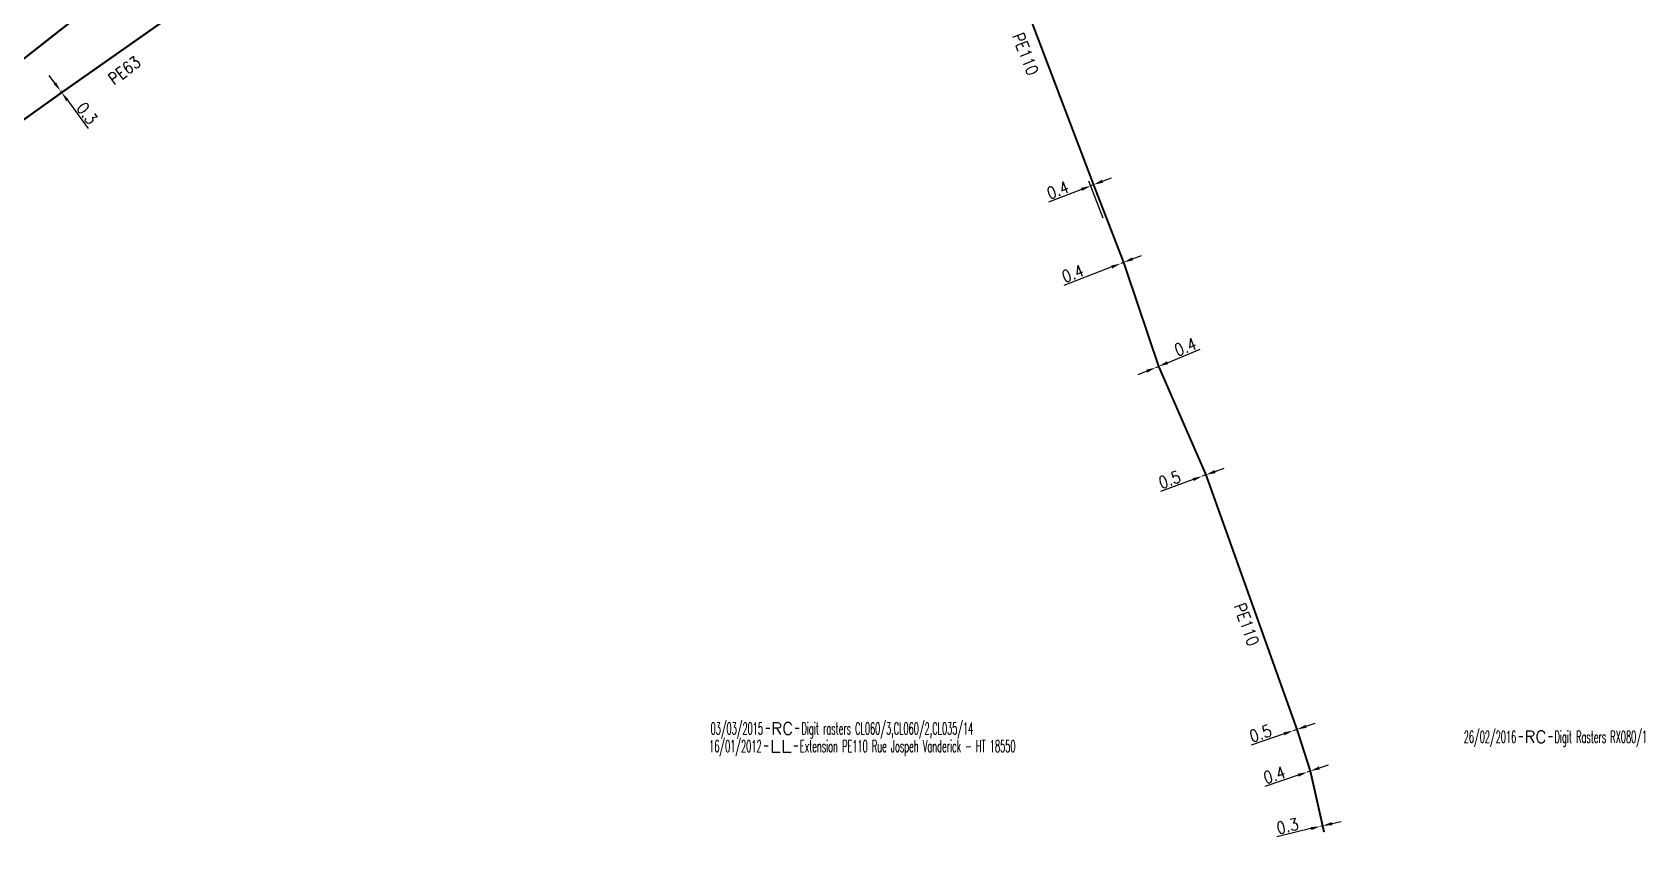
# Model space of a CAD drawing. Header units: millimetres. Extents: x 149999 to 151007, y 125999 to 127005.
# Drawn here: x 150356 to 150557.6, y 125999.4 to 126100.1 of the extents above; entities that cross this region are included whole.
import ezdxf
from ezdxf.enums import TextEntityAlignment as Align

# ---------------------------------------------------------------- set-up
doc = ezdxf.new("R2010")
doc.units = ezdxf.units.MM
doc.header["$PDMODE"] = 34
doc.linetypes.add('L_100_PE', pattern=[14, 10, -1.5, 1, -1.5])
doc.layers.get('0').update_dxf_attribs({"linetype": 'CONTINUOUS'})
doc.layers.get('DEFPOINTS').update_dxf_attribs({"linetype": 'CONTINUOUS'})
doc.layers.add('L_140', color=3, linetype='CONTINUOUS')
doc.layers.add('L_910', color=7, linetype='CONTINUOUS')
doc.styles.get("Standard").update_dxf_attribs({"font": 'romans.shx', "width": 0.85})
doc.dimstyles.get("Standard").update_dxf_attribs({"dimtxt": 1.5, "dimasz": 1.2, "dimexe": 0.625, "dimexo": 0.625, "dimgap": 0.25, "dimtad": 1, "dimdec": 1, "dimzin": 0, "dimdsep": 46, "dimtxsty": 'Standard', "dimcen": -0.5, "dimadec": 0, "dimazin": 0, "dimtfac": 1, "dimtdec": 1, "dimtmove": 0, "dimatfit": 3, "dimfxl": 0, "dimtolj": 1, "dimtzin": 0, "dimarcsym": 0})

# ---------------------------------------------------------------- blocks, each defined once
blk = doc.blocks.new('GIS_MODF')
at = {"color": 0, "linetype": 'Continuous', "flags": 128}
for points in [[(-2.18, -0.01), (-1.68, -0.01)], [(1.52, -0.01), (2.02, -0.01)]]:
    blk.add_lwpolyline(points, dxfattribs=at)
at = {"color": 0, "linetype": 'Continuous', "width": 0.5}
blk.add_attdef('DATE', text='', height=1.5, dxfattribs=at).set_placement((-2.5, -0.8), align=Align.RIGHT)
at = {"color": 0, "linetype": 'Continuous', "width": 1.771291}
blk.add_attdef('USER', text='', height=1.5, dxfattribs=at).set_placement((-1.51, -0.8), (1.28, -0.8), align=Align.FIT)
at = {"color": 0, "linetype": 'Continuous', "width": 0.5}
blk.add_attdef('DESC', (2.29, -0.8), '', height=1.5, dxfattribs=at)
blk = doc.blocks.new('*D420')
at = {"layer": 'DEFPOINTS', "color": 0, "linetype": 'Continuous', "transparency": 16777216}
for p in [(150359.49, 126092.71), (150359.49, 126092.71), (150359.64, 126092.51)]:
    blk.add_point(p, dxfattribs=at)
at = {"layer": 'L_140', "color": 0, "linetype": 'Continuous', "lineweight": -2, "transparency": 16777216}
for p, q in [((150358.78, 126093.68), (150358.07, 126094.64)), ((150359.49, 126092.71), (150359.64, 126092.51)), ((150360.35, 126091.55), (150362.95, 126088.03))]:
    blk.add_line(p, q, dxfattribs=at)
at = {"layer": 'L_140', "color": 0, "linetype": 'Continuous', "transparency": 16777216}
for points in [[(150358.94, 126093.8), (150358.62, 126093.56), (150359.49, 126092.71)], [(150360.51, 126091.67), (150360.19, 126091.43), (150359.64, 126092.51)]]:
    blk.add_solid(points, dxfattribs=at)
at = {"layer": 'L_140', "color": 0, "linetype": 'Continuous', "transparency": 16777216, "insert": (150362.81, 126089.9), "char_height": 1.5, "attachment_point": 5, "rotation": 306.4531}
blk.add_mtext('\\A1;0.3', dxfattribs=at)
blk = doc.blocks.new('*D237')
at = {"layer": 'DEFPOINTS', "color": 0, "linetype": 'Continuous', "transparency": 16777216}
for p in [(150492.09, 126071.12), (150492.09, 126071.12), (150492.46, 126071.27)]:
    blk.add_point(p, dxfattribs=at)
at = {"layer": 'L_140', "color": 0, "linetype": 'Continuous', "lineweight": -2, "transparency": 16777216}
for p, q in [((150493.58, 126071.7), (150494.7, 126072.14)), ((150490.97, 126070.69), (150484.96, 126068.36)), ((150492.46, 126071.27), (150492.09, 126071.12))]:
    blk.add_line(p, q, dxfattribs=at)
at = {"layer": 'L_140', "color": 0, "linetype": 'Continuous', "transparency": 16777216}
for points in [[(150493.51, 126071.89), (150493.65, 126071.52), (150492.46, 126071.27)], [(150490.9, 126070.88), (150491.04, 126070.5), (150492.09, 126071.12)]]:
    blk.add_solid(points, dxfattribs=at)
at = {"layer": 'L_140', "color": 0, "linetype": 'Continuous', "transparency": 16777216, "insert": (150486.1, 126069.88), "char_height": 1.5, "attachment_point": 5, "rotation": 21.192}
blk.add_mtext('\\A1;0.4', dxfattribs=at)
blk = doc.blocks.new('*D238')
at = {"layer": 'DEFPOINTS', "color": 0, "linetype": 'Continuous', "transparency": 16777216}
for p in [(150488.33, 126080.83), (150488.7, 126080.98), (150490.12, 126076.2)]:
    blk.add_point(p, dxfattribs=at)
at = {"layer": 'L_140', "color": 0, "linetype": 'Continuous', "lineweight": -2, "transparency": 16777216}
for p, q in [((150489.82, 126081.41), (150490.94, 126081.85)), ((150487.21, 126080.4), (150483.07, 126078.8)), ((150489.9, 126076.78), (150488.1, 126081.42)), ((150488.7, 126080.98), (150488.33, 126080.83))]:
    blk.add_line(p, q, dxfattribs=at)
at = {"layer": 'L_140', "color": 0, "linetype": 'Continuous', "transparency": 16777216}
for points in [[(150489.74, 126081.6), (150489.89, 126081.23), (150488.7, 126080.98)], [(150487.13, 126080.59), (150487.28, 126080.21), (150488.33, 126080.83)]]:
    blk.add_solid(points, dxfattribs=at)
at = {"layer": 'L_140', "color": 0, "linetype": 'Continuous', "transparency": 16777216, "insert": (150484.22, 126080.31), "char_height": 1.5, "attachment_point": 5, "rotation": 21.192}
blk.add_mtext('\\A1;0.4', dxfattribs=at)
blk = doc.blocks.new('*D243')
at = {"layer": 'DEFPOINTS', "color": 0, "linetype": 'Continuous', "transparency": 16777216}
for p in [(150496.47, 126058.11), (150496.47, 126058.11), (150496.84, 126058.26)]:
    blk.add_point(p, dxfattribs=at)
at = {"layer": 'L_140', "color": 0, "linetype": 'Continuous', "lineweight": -2, "transparency": 16777216}
for p, q in [((150497.95, 126058.71), (150502.05, 126060.39)), ((150495.35, 126057.66), (150494.24, 126057.2)), ((150496.47, 126058.11), (150496.84, 126058.26))]:
    blk.add_line(p, q, dxfattribs=at)
at = {"layer": 'L_140', "color": 0, "linetype": 'Continuous', "transparency": 16777216}
for points in [[(150495.28, 126057.84), (150495.43, 126057.47), (150496.47, 126058.11)], [(150497.87, 126058.9), (150498.02, 126058.53), (150496.84, 126058.26)]]:
    blk.add_solid(points, dxfattribs=at)
at = {"layer": 'L_140', "color": 0, "linetype": 'Continuous', "transparency": 16777216, "insert": (150500.18, 126060.7), "char_height": 1.5, "attachment_point": 5, "rotation": 22.2114}
blk.add_mtext('\\A1;0.4', dxfattribs=at)
blk = doc.blocks.new('*D244')
at = {"layer": 'DEFPOINTS', "color": 0, "linetype": 'Continuous', "transparency": 16777216}
for p in [(150502.29, 126044.51), (150502.29, 126044.51), (150502.76, 126044.69)]:
    blk.add_point(p, dxfattribs=at)
at = {"layer": 'L_140', "color": 0, "linetype": 'Continuous', "lineweight": -2, "transparency": 16777216}
for p, q in [((150503.89, 126045.1), (150505.02, 126045.52)), ((150501.17, 126044.1), (150497.07, 126042.59)), ((150502.76, 126044.69), (150502.29, 126044.51))]:
    blk.add_line(p, q, dxfattribs=at)
at = {"layer": 'L_140', "color": 0, "linetype": 'Continuous', "transparency": 16777216}
for points in [[(150503.82, 126045.29), (150503.96, 126044.91), (150502.76, 126044.69)], [(150501.1, 126044.29), (150501.24, 126043.91), (150502.29, 126044.51)]]:
    blk.add_solid(points, dxfattribs=at)
at = {"layer": 'L_140', "color": 0, "linetype": 'Continuous', "transparency": 16777216, "insert": (150498.21, 126044.08), "char_height": 1.5, "attachment_point": 5, "rotation": 20.2203}
blk.add_mtext('\\A1;0.5', dxfattribs=at)
blk = doc.blocks.new('*D245')
at = {"layer": 'DEFPOINTS', "color": 0, "linetype": 'Continuous', "transparency": 16777216}
for p in [(150513.66, 126012.68), (150513.66, 126012.68), (150514.14, 126012.84)]:
    blk.add_point(p, dxfattribs=at)
at = {"layer": 'L_140', "color": 0, "linetype": 'Continuous', "lineweight": -2, "transparency": 16777216}
for p, q in [((150515.27, 126013.23), (150516.41, 126013.62)), ((150512.53, 126012.29), (150508.39, 126010.88)), ((150514.14, 126012.84), (150513.66, 126012.68))]:
    blk.add_line(p, q, dxfattribs=at)
at = {"layer": 'L_140', "color": 0, "linetype": 'Continuous', "transparency": 16777216}
for points in [[(150515.21, 126013.42), (150515.34, 126013.04), (150514.14, 126012.84)], [(150512.46, 126012.48), (150512.59, 126012.1), (150513.66, 126012.68)]]:
    blk.add_solid(points, dxfattribs=at)
at = {"layer": 'L_140', "color": 0, "linetype": 'Continuous', "transparency": 16777216, "insert": (150509.57, 126012.34), "char_height": 1.5, "attachment_point": 5, "rotation": 18.8571}
blk.add_mtext('\\A1;0.5', dxfattribs=at)
blk = doc.blocks.new('*D246')
at = {"layer": 'DEFPOINTS', "color": 0, "linetype": 'Continuous', "transparency": 16777216}
for p in [(150515.43, 126007.5), (150515.43, 126007.5), (150515.81, 126007.63)]:
    blk.add_point(p, dxfattribs=at)
at = {"layer": 'L_140', "color": 0, "linetype": 'Continuous', "lineweight": -2, "transparency": 16777216}
for p, q in [((150514.3, 126007.11), (150510.1, 126005.68)), ((150515.81, 126007.63), (150515.43, 126007.5)), ((150516.95, 126008.02), (150518.08, 126008.4))]:
    blk.add_line(p, q, dxfattribs=at)
at = {"layer": 'L_140', "color": 0, "linetype": 'Continuous', "transparency": 16777216}
for points in [[(150514.23, 126007.3), (150514.36, 126006.92), (150515.43, 126007.5)], [(150516.88, 126008.21), (150517.01, 126007.83), (150515.81, 126007.63)]]:
    blk.add_solid(points, dxfattribs=at)
at = {"layer": 'L_140', "color": 0, "linetype": 'Continuous', "transparency": 16777216, "insert": (150511.31, 126007.15), "char_height": 1.5, "attachment_point": 5, "rotation": 18.8571}
blk.add_mtext('\\A1;0.4', dxfattribs=at)
blk = doc.blocks.new('*D247')
at = {"layer": 'DEFPOINTS', "color": 0, "linetype": 'Continuous', "transparency": 16777216}
for p in [(150517.06, 126000.71), (150517.06, 126000.71), (150517.35, 126000.78)]:
    blk.add_point(p, dxfattribs=at)
at = {"layer": 'L_140', "color": 0, "linetype": 'Continuous', "lineweight": -2, "transparency": 16777216}
for p, q in [((150518.52, 126001.06), (150519.68, 126001.34)), ((150515.89, 126000.43), (150511.64, 125999.41)), ((150517.35, 126000.78), (150517.06, 126000.71))]:
    blk.add_line(p, q, dxfattribs=at)
at = {"layer": 'L_140', "color": 0, "linetype": 'Continuous', "transparency": 16777216}
for points in [[(150518.47, 126001.25), (150518.56, 126000.86), (150517.35, 126000.78)], [(150515.84, 126000.62), (150515.94, 126000.24), (150517.06, 126000.71)]]:
    blk.add_solid(points, dxfattribs=at)
at = {"layer": 'L_140', "color": 0, "linetype": 'Continuous', "transparency": 16777216, "insert": (150512.95, 126000.75), "char_height": 1.5, "attachment_point": 5, "rotation": 13.4633}
blk.add_mtext('\\A1;0.3', dxfattribs=at)

msp = doc.modelspace()

# ---------------------------------------------------------------- linework, layer by layer
at = {"layer": 'L_140', "linetype": 'L_100_PE', "flags": 128}
for points in [[(150322.88, 126075.46, 0.25, 0.25, 0), (150327.96, 126078.99, 0.25, 0.25, -0.414214), (150328.31, 126078.92, 0.25, 0.25, 0), (150328.43, 126078.75, 0.25, 0.25, 0.429178), (150328.76, 126078.69, 0.25, 0.25, 0), (150330.27, 126079.61, 0.25, 0.25, 0), (150330.27, 126079.61, 0.25, 0.25, 0), (150337.46, 126084.5, 0.25, 0.25, 0), (150337.46, 126084.5, 0.25, 0.25, 0), (150342.21, 126087.99, 0.25, 0.25, 0), (150347.02, 126091.25, 0.25, 0.25, 0), (150352.93, 126095.19, 0.25, 0.25, 0), (150361.84, 126102.19, 0.25, 0.25, 0), (150372.48, 126109.64, 0.25, 0.25, 0), (150384.17, 126119.91, 0.25, 0.25, 0), (150389.03, 126126.43, 0.25, 0.25, 0), (150396.26, 126135.63, 0.25, 0.25, 0), (150401.41, 126142.31, 0.25, 0.25, 0), (150404.59, 126146.33, 0.25, 0.25, 0), (150407.47, 126150.5, 0.25, 0.25, 0), (150410.6, 126154.68, 0.25, 0.25, 0), (150411.7, 126156.16, 0.25, 0.25, 0), (150418.26, 126164.57, 0.25, 0.25, 0), (150437.01, 126187.55, 0.25, 0.25, 0), (150437.91, 126188.72, 0.25, 0.25, 0), (150439.29, 126190.52, 0.25, 0.25, 0), (150442.4, 126194.59, 0.25, 0.25, 0), (150444.05, 126199.13, 0.25, 0.25, 0), (150443.99, 126199.76, 0.25, 0.25, 0), (150443.09, 126202.08, 0.25, 0.25, 0), (150439.6, 126209.8, 0.25, 0.25, 0), (150437.24, 126217.12, 0.25, 0.25, 0), (150437.24, 126217.12, 0.25, 0.25, 0), (150436, 126221.04, 0.25, 0.25, 0), (150436.29, 126222.92, 0.25, 0.25, 0), (150433.98, 126229.25, 0.25, 0.25, 0), (150431.83, 126234.82, 0.25, 0.25, 0), (150430.96, 126237.22, 0.25, 0.25, -0.24122), (150429.82, 126238.18, 0.25, 0.25, -0.025106), (150426.86, 126246.35, 0.25, 0.25, 0.033682), (150424.8, 126251.75, 0.25, 0.25, 0.088131), (150419.88, 126258.81, 0.25, 0.25, 0.065965), (150412.66, 126264.37, 0.25, 0.25, 0), (150398.35, 126272.35, 0, 0, 0)], [(150517.52, 126000, 0.25, 0.25, 0), (150517.35, 126000.78, 0.25, 0.25, 0), (150515.81, 126007.63, 0.25, 0.25, 0), (150514.14, 126012.84, 0.25, 0.25, 0), (150502.76, 126044.69, 0.25, 0.25, 0), (150496.84, 126058.26, 0.25, 0.25, 0), (150492.46, 126071.27, 0.25, 0.25, 0), (150488.7, 126080.98, 0.25, 0.25, 0), (150478.49, 126107.86, 0.25, 0.25, 0), (150476.71, 126112.11, 0.25, 0.25, 0), (150476.46, 126112.71, 0.25, 0.25, 0), (150465.55, 126140.09, 0.25, 0.25, 0), (150465.55, 126140.09, 0.25, 0.25, 0), (150453.09, 126171.77, 0.25, 0.25, 0), (150445.69, 126180.54, 0.25, 0.25, 0), (150437.91, 126188.72, 0, 0, 0)], [(150425.18, 126162.89, 0.25, 0.25, 0), (150422.27, 126158.87, 0.25, 0.25, 0), (150417.75, 126152.59, 0.25, 0.25, 0), (150416.24, 126150.47, 0.25, 0.25, 0), (150414.57, 126148.11, 0.25, 0.25, 0), (150414.57, 126148.11, 0.25, 0.25, 0), (150414.57, 126148.11, 0.25, 0.25, 0), (150411.41, 126143.76, 0.25, 0.25, 0), (150394.32, 126120.21, 0.25, 0.25, 0), (150387.27, 126113.53, 0.25, 0.25, 0), (150382.11, 126108.82, 0.25, 0.25, 0), (150376.59, 126104.41, 0.25, 0.25, 0), (150359.64, 126092.51, 0, 0, 0)]]:
    msp.add_lwpolyline(points, format="xyseb", dxfattribs=at)
at = {"layer": 'L_140', "linetype": 'L_100_PE', "const_width": 0.25, "flags": 128}
msp.add_lwpolyline([(150359.64, 126092.51), (150336.97, 126076.3)], dxfattribs=at)

# ---------------------------------------------------------------- block references
at = {"layer": 'L_910', "linetype": 'Continuous'}
ref = msp.add_blockref('GIS_MODF', (150449.87, 126013), dxfattribs=at)
ref.add_attrib('DATE', '03/03/2015', dxfattribs={"layer": '0', "color": 0, "linetype": 'Continuous', "height": 1.5, "width": 0.5}).set_placement((150447.36, 126012.2), align=Align.RIGHT)
ref.add_attrib('USER', 'RC', dxfattribs={"layer": '0', "color": 0, "linetype": 'Continuous', "height": 1.5, "width": 0.99919}).set_placement((150448.36, 126012.2), (150451.14, 126012.2), align=Align.FIT)
ref.add_attrib('DESC', 'Digit rasters CL060/3,CL060/2,CL035/14', (150452.16, 126012.2), dxfattribs={"layer": '0', "color": 0, "linetype": 'Continuous', "height": 1.5, "width": 0.5})
ref = msp.add_blockref('GIS_MODF', (150449.68, 126010.8), dxfattribs=at)
ref.add_attrib('DATE', '16/01/2012', dxfattribs={"layer": '0', "color": 0, "linetype": 'Continuous', "height": 1.5, "width": 0.5}).set_placement((150447.18, 126010), align=Align.RIGHT)
ref.add_attrib('USER', 'LL', dxfattribs={"layer": '0', "color": 0, "linetype": 'Continuous', "height": 1.5, "width": 1.180861}).set_placement((150448.17, 126010), (150450.96, 126010), align=Align.FIT)
ref.add_attrib('DESC', 'Extension PE110 Rue Jospeh Vanderick - HT 18550', (150451.97, 126010), dxfattribs={"layer": '0', "color": 0, "linetype": 'Continuous', "height": 1.5, "width": 0.5})
ref = msp.add_blockref('GIS_MODF', (150544.06, 126011.96), dxfattribs=at)
ref.add_attrib('DATE', '26/02/2016', dxfattribs={"layer": '0', "color": 0, "linetype": 'Continuous', "height": 1.5, "width": 0.5}).set_placement((150541.56, 126011.16), align=Align.RIGHT)
ref.add_attrib('USER', 'RC', dxfattribs={"layer": '0', "color": 0, "linetype": 'Continuous', "height": 1.5, "width": 0.99919}).set_placement((150542.56, 126011.16), (150545.34, 126011.16), align=Align.FIT)
ref.add_attrib('DESC', 'Digit Rasters RX080/1', (150546.35, 126011.16), dxfattribs={"layer": '0', "color": 0, "linetype": 'Continuous', "height": 1.5, "width": 0.5})

# ---------------------------------------------------------------- texts
at = {"layer": 'L_140', "linetype": 'Continuous', "width": 0.85}
for rotation, p in [(291.4393, (150480.18, 126097.34)), (289.6508, (150507.83, 126025.96))]:
    msp.add_text('PE110', height=1.5, rotation=rotation, dxfattribs=at).set_placement(p, align=Align.MIDDLE)
at = {"layer": 'L_140', "linetype": 'L_100_PE', "width": 0.85}
msp.add_text('PE63', height=1.5, rotation=36.7449, dxfattribs=at).set_placement((150367.48, 126095.29), align=Align.MIDDLE)

# ---------------------------------------------------------------- dimensions: what is measured, and where the dimension line sits
at = {"layer": 'L_140', "linetype": 'Continuous'}
for base, p1, p2, angle, picture, middle in [((150359.49, 126092.71), (150359.64, 126092.51), (150359.49, 126092.71), 306.4531, '*D420', (150362.01, 126089.31)), ((150488.33, 126080.83), (150488.7, 126080.98), (150490.12, 126076.2), 21.192, '*D238', (150484.58, 126079.38)), ((150492.09, 126071.12), (150492.46, 126071.27), (150492.09, 126071.12), 21.192, '*D237', (150486.46, 126068.94)), ((150496.47, 126058.11), (150496.84, 126058.26), (150496.47, 126058.11), 22.2114, '*D243', (150500.55, 126059.78)), ((150502.29, 126044.51), (150502.76, 126044.69), (150502.29, 126044.51), 20.2203, '*D244', (150498.55, 126043.14)), ((150513.66, 126012.68), (150514.14, 126012.84), (150513.66, 126012.68), 18.8571, '*D245', (150509.89, 126011.39)), ((150515.43, 126007.5), (150515.81, 126007.63), (150515.43, 126007.5), 18.8571, '*D246', (150511.63, 126006.2)), ((150517.06, 126000.71), (150517.35, 126000.78), (150517.06, 126000.71), 13.4633, '*D247', (150513.18, 125999.78))]:
    dim = msp.add_linear_dim(base=base, p1=p1, p2=p2, angle=angle, dimstyle='Standard', dxfattribs=at)
    dim.commit()
    dim.dimension.update_dxf_attribs({"geometry": picture, "text_midpoint": middle, "dimtype": 160})

doc.saveas('drawing.dxf')
